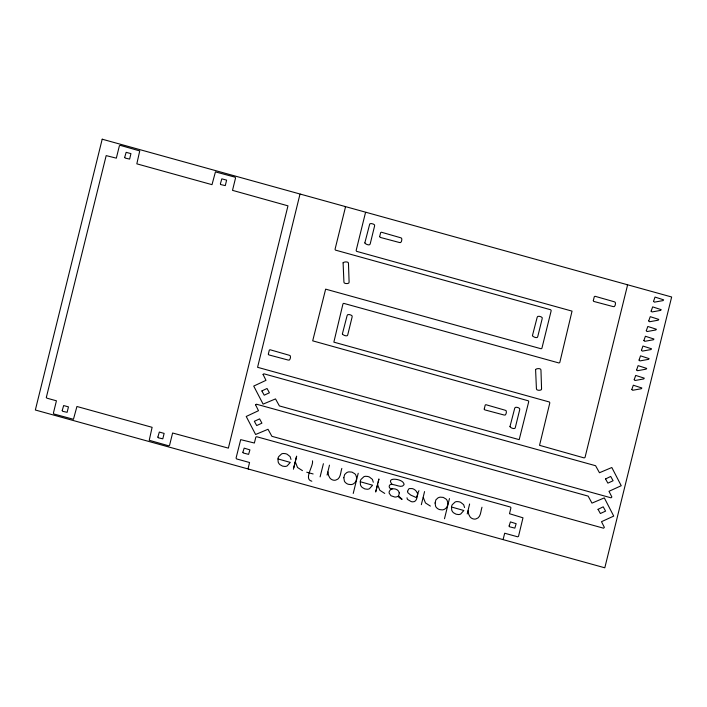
<?xml version="1.0" encoding="UTF-8"?>
<svg xmlns="http://www.w3.org/2000/svg" width="707" height="707" viewBox="0 0 707 707"><rect width="100%" height="100%" fill="white"/><g stroke="black" fill="none" stroke-linecap="round" stroke-linejoin="round"><path stroke-width="1.06" d="M312.485 460.823C313.722 466.01 303.276 479.16 311.84 481.22M327.085 475.077L329.471 465.153M467.23 513.909L469.616 503.985M341.835 468.396C340.447 472.382 340.907 478.842 335.763 480.088A4.993 4.684 27.8 0 1 334.146 480.256L333.342 480.141A5.736 5.382 27.8 0 1 329.886 477.976L328.578 475.511L327.933 471.905M353.226 493.451L358.21 473.283M444.491 518.735L449.466 498.568M481.98 507.228C480.592 511.223 481.052 517.674 475.917 518.929A4.993 4.684 27.8 0 1 474.291 519.088L473.487 518.973A5.736 5.382 27.8 0 1 470.031 516.808L468.723 514.342L468.078 510.746M293.838 467.495L295.208 461.918M293.414 469.227L296.64 456.139L295.597 460.337M320.094 476.898L323.399 463.704M375.921 491.153L377.697 483.933M375.709 492.028L378.934 478.939L378.095 482.342M421.337 504.674L424.562 491.586M418.942 490.702C416.644 494.043 418.182 502.226 412.473 501.846A7.264 6.814 27.8 0 1 411.138 501.546L407.674 499.522A2.713 2.545 27.8 0 1 407.214 498.753L407.002 497.772M300.731 194.213L299.856 194.681L257.578 367.304L519.194 439.648L528.739 401.62L528.359 400.816L312.697 340.845L325.644 289.145L541.147 348.781L541.907 348.277L551.204 310.629L550.718 309.772L335.436 250.101L335.047 249.297L345.414 207.31L344.928 206.462M502.421 539.529L503.225 539.096L504.683 533.219L517.692 536.816L518.514 536.33L522.986 517.816L509.491 513.715L510.94 507.838L510.498 507.06L256.685 436.723L255.846 437.103L254.379 443.024L240.689 439.639L236.067 458.065L236.553 458.914L249.562 462.519L248.113 468.449L248.67 469.218M366.306 212.383L365.431 212.86L356.142 250.508L356.531 251.321L572.043 311.124L559.794 362.497L558.972 362.983L343.682 303.347L342.975 303.851L333.854 342.144L549.392 402L549.834 402.831L539.547 445.33L584.15 457.924L585.025 457.447L627.471 285.469L626.932 284.603M278.098 458.958L290.285 462.405L287.157 465.913A5.629 5.276 27.8 0 1 284.983 466.461L282.535 466.099L280.016 464.711A6.107 5.736 27.8 0 1 278.204 462.122L277.922 458.861A8.104 7.6 27.8 0 1 278.691 456.634L281.598 453.903A5.479 5.143 27.8 0 1 283.357 453.487L285.266 453.647A8.44 7.91 27.8 0 1 287.13 454.248L290.1 456.581L291.01 459.435M360.393 481.767L372.58 485.205L369.452 488.714A5.629 5.276 27.8 0 1 367.278 489.262L364.83 488.908L362.311 487.521A6.107 5.736 27.8 0 1 360.499 484.922L360.217 481.67A8.104 7.6 27.8 0 1 360.985 479.434L363.893 476.704A5.479 5.143 27.8 0 1 365.652 476.297L367.56 476.447A8.44 7.91 27.8 0 1 369.425 477.048L372.395 479.381L373.305 482.245M451.649 507.052L463.836 510.498L460.708 514.007A5.629 5.276 27.8 0 1 458.543 514.555L456.086 514.192L453.567 512.805A6.107 5.736 27.8 0 1 451.755 510.207L451.473 506.954A8.104 7.6 27.8 0 1 452.241 504.718L455.158 501.997A5.479 5.143 27.8 0 1 456.908 501.581L458.816 501.74A8.44 7.91 27.8 0 1 460.681 502.341L463.651 504.674L464.57 507.529M306.732 472.196L313.13 473.973M430.369 506.079L425.464 502.942L423.299 497.516M384.741 493.433L379.836 490.296L377.671 484.869M302.446 470.632L297.541 467.495L295.376 462.069M392.032 484.207C385.456 476.836 401.364 478.657 403.52 482.987A3.022 2.828 27.8 0 1 404.033 484.719C402.036 488.192 396.963 485.135 393.764 484.728A12.956 12.152 27.8 0 0 392.014 484.401A2.368 2.227 27.8 0 0 389.212 486.593A2.368 2.227 27.8 0 0 392.182 488.829M255.563 404.802L258.488 410.705L246.222 416.467L255.607 434.496L268.006 429.282L271.895 436.307L603.575 528.209L604.388 527.395L601.489 521.695L613.729 516.092L604.317 497.887L591.971 503.119L588.144 496.111L256.455 404.201L255.563 404.802M263.066 374.427L265.991 380.331L253.716 386.084L263.11 404.121L275.509 398.907L279.389 405.924L611.078 497.834L611.891 497.012L608.983 491.312L621.232 485.709L611.82 467.513L599.465 472.736L595.586 465.719L263.95 373.826L263.075 374.33M399.234 492.894L398.969 494.653A7.309 6.858 27.8 0 1 398.421 495.881L402.142 499.336L401.152 498.903A6.363 5.965 27.8 0 1 399.588 497.772L397.847 496.341A5.868 5.497 27.8 0 1 394.86 497.056L390.962 495.731L389.221 493.256A3.65 3.429 27.8 0 1 389.221 491.648C390.556 486.893 398.792 488.51 399.234 492.894M343.098 262.818L343.92 281.934C343.098 284.028 349.93 284.232 349.108 282.084L348.471 263.49C349.019 261.351 343.902 261.643 343.098 262.774M535.588 369.522L536.419 388.638C535.72 390.883 542.525 390.83 541.562 388.744L540.961 370.194C541.438 368.108 536.613 368.267 535.588 369.469M254.379 421.381L256.712 425.561L261.917 423.166L259.602 418.88L254.396 421.275M261.882 390.998L264.215 395.186L269.42 392.792L267.043 388.497L261.899 390.9M598.042 509.332L600.376 513.521L605.581 511.126L603.212 506.822L598.042 509.332M605.546 478.957L607.879 483.137L613.084 480.742L610.707 476.447L605.546 478.957M62.216 410.581L62.711 411.315L67.13 412.314L68.464 406.887L63.648 405.553L62.216 410.581M124.715 157.361L125.21 158.094L129.628 159.093L130.936 153.622L126.146 152.332L124.732 157.263M157.882 437.094L158.377 437.827L162.796 438.826L164.13 433.4L159.314 432.065L157.882 437.094M220.381 183.873L220.876 184.607L225.294 185.605L226.611 180.135L221.821 178.844L220.398 183.767M242.872 452.294L243.367 453.028L248.608 454.354L249.907 449.873L244.171 448.132L242.881 452.241M268.333 354.163L268.872 354.914L288.164 360.049C290.268 361.48 291.584 354.994 289.349 355.285L269.994 349.726L269.305 350.168L268.333 354.11M342.374 333.943C343.107 335.427 347.756 336.921 347.747 334.844L352.121 316.983C353.553 315.172 346.943 313.263 347.11 315.596L342.374 333.943M343.823 477.72L344.397 481.078A5.347 5.011 27.8 0 0 345.458 482.572L346.518 483.429A7.406 6.946 27.8 0 0 348.463 484.322L351.043 484.595A6.151 5.762 27.8 0 0 353.438 483.853C356.469 482.218 357.389 478.073 355.815 475.113A5.506 5.17 27.8 0 0 354.79 473.761L351.989 472.117L348.913 471.869A7.114 6.672 27.8 0 0 346.66 472.656L344.636 474.556L343.823 477.72M364.83 242.943C365.572 244.375 370.061 246.018 370.212 243.853L374.577 225.993C376.106 224.137 368.93 222.36 369.567 224.596L364.839 242.899M379.668 236.642L380.216 237.393L399.499 242.528C401.656 244.021 402.866 237.26 400.683 237.764L381.382 232.214L380.64 232.647L379.668 236.589M407.63 491.268L407.621 491.674A2.687 2.519 27.8 0 0 407.912 492.752L410.652 495.024A29.411 27.582 27.8 0 0 411.589 495.474L414.638 496.818A60.051 56.321 27.8 0 1 416.388 497.648L417.81 493.848L416.131 491.056A7.697 7.22 27.8 0 0 414.01 489.315L413.648 489.12A7.097 6.655 27.8 0 0 412.261 488.59L409.539 488.572A2.801 2.634 27.8 0 0 408.558 489.2L407.63 491.268M435.079 503.004L435.653 506.371A5.347 5.011 27.8 0 0 436.714 507.856L437.774 508.713A7.406 6.946 27.8 0 0 439.719 509.606L442.299 509.888A6.151 5.762 27.8 0 0 444.694 509.146C447.725 507.502 448.645 503.357 447.071 500.406A5.506 5.17 27.8 0 0 446.046 499.054L443.245 497.401L440.178 497.154A7.114 6.672 27.8 0 0 437.916 497.94L435.892 499.84L435.079 503.004M484.224 409.123L484.763 409.874L504.056 415.009C506.168 416.529 507.458 409.866 505.231 410.246L485.877 404.687L485.214 405.084L484.224 409.123M509.959 426.675C510.684 428.168 515.456 429.644 515.315 427.532L519.707 409.715C520.997 407.753 514.475 406.057 514.696 408.328L509.968 426.621M509.102 526.07L509.597 526.803L514.837 528.129L516.154 523.693L510.41 521.907L509.111 526.017M532.424 335.675C533.149 337.115 537.771 338.777 537.771 336.541L542.172 318.724C543.648 316.895 536.966 315.013 537.161 317.337L532.424 335.675M593.306 300.705L593.853 301.456L613.146 306.591C615.284 308.031 616.513 301.491 614.365 301.801L595.02 296.277L594.287 296.71L593.314 300.652M46.335 397.396L46.848 398.147L56.436 400.807L53.396 413.135L53.935 414.002L73.448 419.286L76.939 406.49L152.111 427.32L149.239 440.284L168.69 445.799L169.556 445.375L172.605 433.002L228.37 448.132L287.97 205.843L232.506 190.351L235.555 177.97L235.007 177.157L215.441 171.889L212.003 184.668L136.831 163.838L139.739 150.909L120.252 145.359L119.395 145.783L116.337 158.156L106.174 155.611L46.335 397.396M631.784 389.504L632.677 390.291L641.355 388.717L641.859 388.002L633.322 385.209L631.793 389.46M634.206 379.712L635.098 380.499L643.777 378.925L644.263 378.157L635.681 375.426L634.214 379.668M636.618 369.92L637.511 370.707L646.189 369.134L646.693 368.418L638.103 365.634L636.618 369.92M639.04 360.128L639.932 360.915L648.611 359.342L649.106 358.626L640.515 355.842L639.048 360.084M641.452 350.336L642.345 351.123L651.023 349.55L651.518 348.781L642.937 346.05L641.461 350.283M643.874 340.544L644.766 341.331L653.445 339.758L653.94 339.042L645.403 336.249L643.874 340.544M646.286 330.752L647.179 331.539L655.857 329.966L656.361 329.25L647.824 326.457L646.295 330.699M648.708 320.96L649.6 321.747L658.279 320.174L658.765 319.405L650.237 316.665L648.726 320.863M651.12 311.168L652.013 311.955L660.692 310.382L661.195 309.666L652.658 306.873L651.12 311.168M653.542 301.376L654.435 302.154L663.113 300.59L663.599 299.821L655.018 297.081L653.551 301.323M102.197 139.199L35.35 410.007L604.803 567.801L671.65 296.993L102.197 139.199"/></g></svg>
